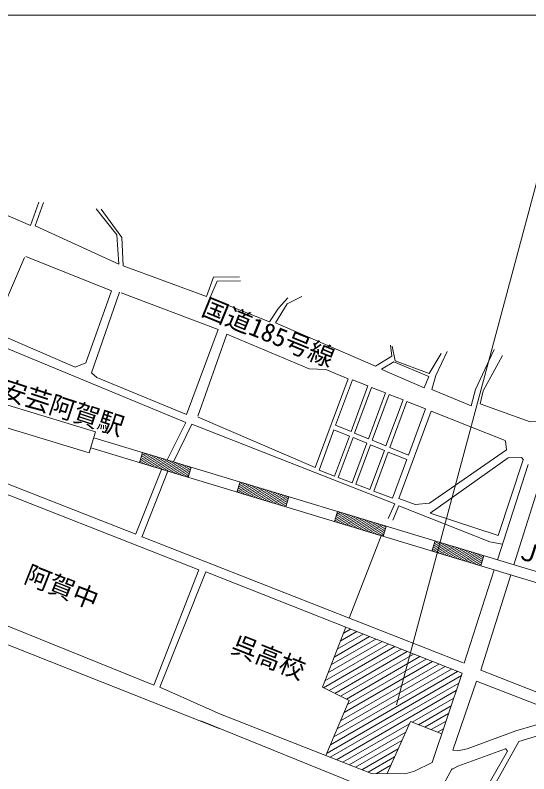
# Model space of a CAD drawing. Units: millimetres on the paper, enlarged 400 times, with parts at other scales. Extents: x -117226 to 115574, y -80033 to 82367.
# Drawn here: x -90064 to -73928, y -39014 to -15186 of the extents above; entities that cross this region are included whole.
import ezdxf
from ezdxf.enums import TextEntityAlignment as Align

# ---------------------------------------------------------------- set-up
doc = ezdxf.new("R2010")
doc.units = ezdxf.units.MM
doc.header["$LTSCALE"] = 400
for name, color, linetype, lineweight in [('8-1_太線', 4, 'Continuous', 5), ('8-5_家具', 7, 'Continuous', 9), ('8-9_文字', 2, 'Continuous', 18)]:
    doc.layers.add(name, color=color, linetype=linetype, lineweight=lineweight)
doc.layers.add('8-E_ハッチ', color=7, linetype='Continuous')
doc.styles.add('ＭＳ ゴシック', font='')
doc.styles.get('ＭＳ ゴシック').set_extended_font_data('MS Gothic')

msp = doc.modelspace()

# ---------------------------------------------------------------- linework, layer by layer
at = {"layer": '8-1_太線'}
for p, q in [((-86152.7, -29216.5), (-85765.9, -29009.3)), ((-86132.2, -29148.9), (-85833.6, -28988.9)), ((-86117.8, -29254.6), (-85698.2, -29029.8)), ((-86111.7, -29081.2), (-85901.3, -28968.4)), ((-86091.3, -29013.5), (-85968.9, -28948)), ((-86070.8, -28945.8), (-86036.6, -28927.5)), ((-86050.1, -29275.1), (-85630.5, -29050.3)), ((-85982.4, -29295.5), (-85562.8, -29070.7)), ((-85914.8, -29316), (-85495.2, -29091.2)), ((-85847.1, -29336.4), (-85427.5, -29111.7)), ((-85779.4, -29356.9), (-85359.8, -29132.1)), ((-85711.7, -29377.4), (-85292.1, -29152.6)), ((-85644, -29397.8), (-85224.4, -29173)), ((-85576.3, -29418.3), (-85156.7, -29193.5)), ((-85508.6, -29438.8), (-85089, -29214)), ((-85441, -29459.2), (-85021.4, -29234.4)), ((-85373.3, -29479.7), (-84953.7, -29254.9)), ((-85305.6, -29500.1), (-84886, -29275.4)), ((-85237.9, -29520.6), (-84818.3, -29295.8)), ((-85170.2, -29541.1), (-84750.6, -29316.3)), ((-85102.5, -29561.5), (-84682.9, -29336.7)), ((-85034.8, -29582), (-84615.2, -29357.2)), ((-84967.2, -29602.5), (-84547.6, -29377.7)), ((-84899.5, -29622.9), (-84546.9, -29434)), ((-84831.8, -29643.4), (-84567.3, -29501.7)), ((-84764.1, -29663.8), (-84587.8, -29569.4)), ((-84696.4, -29684.3), (-84608.3, -29637.1)), ((-83089.6, -30142.6), (-82702.8, -29935.4)), ((-83069.1, -30074.9), (-82770.5, -29914.9)), ((-83054.7, -30180.6), (-82635.1, -29955.8)), ((-83048.6, -30007.2), (-82838.2, -29894.4)), ((-83028.2, -29939.5), (-82905.9, -29874)), ((-83007.7, -29871.8), (-82973.6, -29853.5)), ((-82987, -30201.1), (-82567.4, -29976.3)), ((-82919.4, -30221.5), (-82499.8, -29996.8)), ((-82851.7, -30242), (-82432.1, -30017.2)), ((-82784, -30262.5), (-82364.4, -30037.7)), ((-82716.3, -30282.9), (-82296.7, -30058.1)), ((-82648.6, -30303.4), (-82229, -30078.6)), ((-82580.9, -30323.9), (-82161.3, -30099.1)), ((-82513.2, -30344.3), (-82093.6, -30119.5)), ((-82445.6, -30364.8), (-82026, -30140)), ((-82377.9, -30385.2), (-81958.3, -30160.5)), ((-82310.2, -30405.7), (-81890.6, -30180.9)), ((-82242.5, -30426.2), (-81822.9, -30201.4)), ((-82174.8, -30446.6), (-81755.2, -30221.8)), ((-82107.1, -30467.1), (-81687.5, -30242.3)), ((-82039.5, -30487.6), (-81619.8, -30262.8)), ((-81971.8, -30508), (-81552.2, -30283.2)), ((-81904.1, -30528.5), (-81484.5, -30303.7)), ((-81836.4, -30548.9), (-81483.8, -30360.1)), ((-81768.7, -30569.4), (-81504.3, -30427.7)), ((-81701, -30589.9), (-81524.7, -30495.4)), ((-81633.3, -30610.3), (-81545.2, -30563.1)), ((-80026.5, -31068.6), (-79639.7, -30861.4)), ((-80006, -31000.9), (-79707.4, -30840.9)), ((-79991.6, -31106.7), (-79572, -30881.9)), ((-79985.6, -30933.2), (-79775.1, -30820.5)), ((-79965.1, -30865.5), (-79842.8, -30800)), ((-79944.6, -30797.9), (-79910.5, -30779.5)), ((-79924, -31127.1), (-79504.4, -30902.3)), ((-79856.3, -31147.6), (-79436.7, -30922.8)), ((-79788.6, -31168), (-79369, -30943.2)), ((-79720.9, -31188.5), (-79301.3, -30963.7)), ((-79653.2, -31209), (-79233.6, -30984.2)), ((-79585.5, -31229.4), (-79165.9, -31004.6)), ((-79517.9, -31249.9), (-79098.2, -31025.1)), ((-79450.2, -31270.4), (-79030.6, -31045.6)), ((-79382.5, -31290.8), (-78962.9, -31066)), ((-79314.8, -31311.3), (-78895.2, -31086.5)), ((-79247.1, -31331.7), (-78827.5, -31106.9)), ((-79179.4, -31352.2), (-78759.8, -31127.4)), ((-79111.7, -31372.7), (-78692.1, -31147.9)), ((-79044.1, -31393.1), (-78624.5, -31168.3)), ((-78976.4, -31413.6), (-78556.8, -31188.8)), ((-78908.7, -31434.1), (-78489.1, -31209.3)), ((-78841, -31454.5), (-78421.4, -31229.7)), ((-78773.3, -31475), (-78420.7, -31286.1)), ((-78705.6, -31495.4), (-78441.2, -31353.8)), ((-78637.9, -31515.9), (-78461.6, -31421.5)), ((-78570.3, -31536.4), (-78482.1, -31489.1)), ((-76963.4, -31994.6), (-76576.6, -31787.4)), ((-76942.9, -31926.9), (-76644.3, -31767)), ((-76928.6, -32032.7), (-76509, -31807.9)), ((-76922.5, -31859.3), (-76712, -31746.5)), ((-76902, -31791.6), (-76779.7, -31726)), ((-76881.6, -31723.9), (-76847.4, -31705.6)), ((-76860.9, -32053.1), (-76441.3, -31828.4)), ((-76793.2, -32073.6), (-76373.6, -31848.8)), ((-76725.5, -32094.1), (-76305.9, -31869.3)), ((-76657.8, -32114.5), (-76238.2, -31889.7)), ((-76590.1, -32135), (-76170.5, -31910.2)), ((-76522.5, -32155.5), (-76102.9, -31930.7)), ((-76454.8, -32175.9), (-76035.2, -31951.1)), ((-76387.1, -32196.4), (-75967.5, -31971.6)), ((-76319.4, -32216.8), (-75899.8, -31992.1)), ((-76251.7, -32237.3), (-75832.1, -32012.5)), ((-76184, -32257.8), (-75764.4, -32033)), ((-76116.3, -32278.2), (-75696.7, -32053.4)), ((-76048.7, -32298.7), (-75629.1, -32073.9)), ((-75981, -32319.2), (-75561.4, -32094.4)), ((-75913.3, -32339.6), (-75493.7, -32114.8)), ((-75845.6, -32360.1), (-75426, -32135.3)), ((-75777.9, -32380.5), (-75358.3, -32155.8)), ((-75710.2, -32401), (-75357.6, -32212.1)), ((-75642.5, -32421.5), (-75378.1, -32279.8)), ((-75574.9, -32441.9), (-75398.6, -32347.5)), ((-75507.2, -32462.4), (-75419, -32415.2)), ((-79853.4, -34851.4), (-79328, -34548)), ((-79756.9, -34603.2), (-79525.7, -34469.7)), ((-80143, -35595.9), (-78734.7, -34782.9)), ((-80046.5, -35347.7), (-78932.5, -34704.6)), ((-79949.9, -35099.6), (-79130.2, -34626.3)), ((-80377.1, -36308.4), (-78141.5, -35017.7)), ((-78339.2, -34939.4), (-80336, -36092.3)), ((-80239.5, -35844.1), (-78537, -34861.1)), ((-77943.8, -35096), (-80198, -36397.5)), ((-80018.9, -36486.5), (-77746, -35174.3)), ((-79839.8, -36575.6), (-77548.3, -35252.6)), ((-79733, -37091.3), (-76955, -35487.4)), ((-79660.7, -36664.6), (-77350.5, -35330.8)), ((-79626.4, -36837.3), (-77152.8, -35409.1)), ((-80053, -37853.4), (-76361.8, -35722.3)), ((-79946.3, -37599.3), (-76559.6, -35644)), ((-79839.7, -37345.3), (-76757.3, -35565.7)), ((-80266.3, -38361.4), (-76045.6, -35924.6)), ((-80159.6, -38107.4), (-76164.1, -35800.5)), ((-80164.6, -38495.2), (-76125.8, -36163.4)), ((-79966.3, -38573.1), (-76206.1, -36402.1)), ((-77594.4, -37396.1), (-76286.3, -36640.9)), ((-77393.9, -37472.8), (-76366.6, -36879.7)), ((-77193.4, -37549.6), (-76446.8, -37118.5)), ((-76993, -37626.3), (-76527.1, -37357.3)), ((-79768, -38651.1), (-77680.1, -37445.6)), ((-76792.5, -37703), (-76607.4, -37596.1)), ((-79569.7, -38729.1), (-77796.7, -37705.4)), ((-79371.4, -38807), (-77913.3, -37965.1)), ((-79173.1, -38885), (-78029.9, -38224.9)), ((-78974.8, -38962.9), (-78146.5, -38484.7)), ((-78711.2, -39003.2), (-78263.1, -38744.4))]:
    msp.add_line(p, q, dxfattribs=at)
at = {"layer": '8-5_家具'}
for p, q in [((-89172.2, -21069.6), (-89433.9, -21806)), ((-76852.5, -26505.4), (-76494.3, -25754)), ((-79607.9, -26610.9), (-80636.2, -29394.7)), ((-79470.2, -26637.1), (-78981.8, -26830.8)), ((-76978.8, -26944.3), (-76852.5, -26505.4)), ((-79512.1, -28266.3), (-78981.8, -26830.8)), ((-78964.2, -28491.1), (-78431.5, -27049.1)), ((-76978.8, -26944.3), (-75735.9, -27460.5)), ((-78415.6, -28716.3), (-77880.5, -27267.6)), ((-78292.4, -28766.9), (-77756.7, -27316.8)), ((-77756.7, -27316.8), (-77173.9, -27547.9)), ((-92431, -27514.7), (-87738.5, -28933.3)), ((-78011.1, -30363.8), (-76994.5, -27619.1)), ((-77713.4, -29004.6), (-77173.9, -27547.9)), ((-76994.5, -27619.1), (-74667.6, -28542.1)), ((-80636.2, -29394.7), (-84313.3, -27815.8)), ((-84701.4, -27980.6), (-85293.4, -29152.2)), ((-84513.3, -28035.9), (-85087.9, -29214.3)), ((-84513.3, -28035.9), (-78133.3, -30538.4)), ((-87738.5, -28933.3), (-87537.4, -28267.8)), ((-80049.8, -28206.2), (-79563.6, -28405.8)), ((-79400.2, -28312.2), (-78964.2, -28491.1)), ((-56367, -37897.2), (-87594.4, -28456.5)), ((-80028.4, -29664.1), (-79563.6, -28405.8)), ((-79915.6, -29707.4), (-79451.7, -28451.7)), ((-79451.7, -28451.7), (-79015.8, -28630.6)), ((-78847.9, -28538.9), (-78415.6, -28716.3)), ((-56492.4, -38210.9), (-87691.8, -28778.7)), ((-79475.9, -29876.1), (-79015.8, -28630.6)), ((-79358.5, -29921.1), (-78899.5, -28678.4)), ((-78899.5, -28678.4), (-78467.2, -28855.8)), ((-78292.4, -28766.9), (-77713.4, -29004.6)), ((-86160.3, -29241.8), (-86062.9, -28919.6)), ((-78922.5, -30088.4), (-78467.2, -28855.8)), ((-78798.2, -30136.1), (-78343.9, -28906.4)), ((-78343.9, -28906.4), (-77765, -29144)), ((-86273.2, -31487.8), (-91926.5, -29267.8)), ((-78215.3, -30359.7), (-77765, -29144)), ((-74914.5, -32289.9), (-73949, -29298.7)), ((-86268.8, -31476.5), (-85466.8, -29451.4)), ((-86080.2, -31584.9), (-85265.4, -29512.3)), ((-84628.7, -29704.8), (-84531.3, -29382.6)), ((-79915.6, -29707.4), (-79475.9, -29876.1)), ((-73517.9, -29663.7), (-74395.4, -32446.9)), ((-83097.2, -30167.8), (-82999.8, -29845.6)), ((-79358.5, -29921.1), (-78922.5, -30088.4)), ((-78798.2, -30136.1), (-78215.3, -30359.7)), ((-81565.7, -30630.8), (-81468.2, -30308.6)), ((-78133.3, -30538.4), (-78346.7, -30993.9)), ((-80034.1, -31093.8), (-79936.7, -30771.6)), ((-78502.6, -31556.8), (-78405.2, -31234.6)), ((-75990.4, -35526), (-86073, -31566.5)), ((-79569.2, -34120.6), (-78564.8, -31538)), ((-76971, -32019.8), (-76873.6, -31697.6)), ((-75439.5, -32482.9), (-75342.1, -32160.7)), ((-85712.5, -36233.6), (-84295.3, -32611)), ((-75962.2, -35535.8), (-75017.9, -32610.3)), ((-85517.5, -36293.6), (-84069.8, -32670.8)), ((-76022.7, -35856.5), (-84069.8, -32670.8)), ((-74496.6, -32767.9), (-75437.7, -35753.1)), ((-93146.6, -33225.3), (-85712.5, -36233.6)), ((-76965.3, -38661.1), (-76022.7, -35856.5)), ((-75437.7, -35753.1), (-73091.4, -36677.1)), ((-76315, -38269.9), (-75572.6, -36100.1)), ((-73319, -36978), (-75572.6, -36100.1)), ((-83592.6, -37145.7), (-85517.5, -36293.6)), ((-78873.9, -39002.6), (-83667.2, -37118.1)), ((-72973.7, -37606.6), (-74238.2, -37997.7)), ((-76738.1, -42467.6), (-74238.2, -37997.7)), ((-74663.4, -38226.1), (-76155.6, -38769.8)), ((-76160.8, -38771.9), (-76351.5, -38874.9)), ((-77949, -41772.3), (-76337.2, -38846.3))]:
    msp.add_line(p, q, dxfattribs=at)
for points in [[(-92019.6, -19780.1), (-92344.5, -20598.8), (-89585.3, -21788.1), (-89315.9, -21054.2)], [(-89433.9, -21806), (-86812, -23004.7), (-86869.8, -22085.8), (-87520.5, -21271.4)], [(-87365.6, -21275.8), (-86714.9, -22165.5), (-86675.1, -23064), (-84055.6, -24017), (-83834.8, -23415.2), (-83016.6, -23406.5)], [(-89769, -22800.1), (-90776.9, -25118.1), (-88178.9, -26238), (-87842.9, -26103.6), (-87036.6, -23841.5), (-89724.2, -22766.5)], [(-82986.3, -23527.7), (-83717.9, -23545.1), (-83951.7, -24073.3), (-82072.7, -24813.6), (-81795.7, -24393.6), (-81496.9, -24064.6)], [(-86790.3, -23886.3), (-87663.7, -26417.1), (-87495.8, -26562.7), (-84685, -27727.3), (-83688.4, -25062.1), (-86734.3, -23908.7)], [(-81062.1, -24017.3), (-81523.8, -24256.1), (-81882, -24845.2), (-78745.7, -26214.3), (-78236.2, -25895.9), (-78276, -25553.6)], [(-84323.6, -27784.7), (-83420, -25208.6), (-80833.6, -26288.9), (-80303.8, -26320.1), (-79607.9, -26610.9)], [(-84701.4, -27980.6), (-90827.2, -25444), (-90941.3, -25459.3), (-91258.3, -25986.8)], [(-78220.3, -25577.5), (-78124.8, -26039.2), (-77058.1, -26437.2), (-76684, -25816.3)], [(-75735.9, -27460.5), (-75602.5, -26947.8), (-75012.6, -25683.8)], [(-75461.3, -27388.6), (-75365.9, -26986.3), (-74752.4, -25875.1)], [(-78559.3, -26309.2), (-78169.2, -26078.2), (-77073.7, -26537), (-77214.1, -26895.9), (-78550, -26312.3)], [(-79470.2, -26637.1), (-79998.3, -28066.7), (-79512.1, -28266.3)], [(-87537.4, -28267.8), (-92229.8, -26849.2), (-92431, -27514.7)], [(-79400.2, -28312.2), (-78869.4, -26875.4), (-78431.5, -27049.1)], [(-78847.9, -28538.9), (-78314.7, -27095.4), (-77880.5, -27267.6)], [(-75461.3, -27388.6), (-73885, -27958.7), (-73250.2, -27941.4), (-72878.7, -27837.7), (-72274.1, -27310.9)], [(-80049.8, -28206.2), (-80518.9, -29476), (-80028.4, -29664.1)], [(-74663.4, -28551.6), (-74629.9, -28836.8), (-77046.3, -30514.9), (-77499.3, -30556.8), (-78011.1, -30363.8)], [(-74103.2, -29150.5), (-74894.9, -31525.9), (-77023.2, -30829.1), (-74577.2, -29092.1), (-74162, -29082.2), (-74099.9, -29151.8)], [(-84295.3, -32611), (-91812.1, -29659.1), (-93146.6, -33225.3)], [(-78202.5, -31051.6), (-78012.2, -30601.8), (-75154.7, -31728.6), (-74761.9, -31798.2)], [(-94020.4, -42117.6), (-93776, -41613.3), (-96083.3, -40681.3), (-93536.9, -33904.5), (-93284.8, -33781.7), (-83653.4, -37587)], [(-80300.1, -38441.9), (-79572.4, -36708.6), (-80413.1, -36290.5), (-79681.1, -34408.2)], [(-72606, -37157.9), (-74340, -37666.3), (-75869.9, -38233.7), (-76156.5, -38293.4), (-76315, -38269.9)], [(-77637.1, -39466.1), (-78966.5, -39483), (-84230.3, -37352.4)], [(-78379.7, -39004.2), (-77648.6, -37375.4), (-76660.2, -37753.6)], [(-75587.5, -40023), (-74596.8, -38306.5), (-74663.5, -38222.3)], [(-78875.6, -39000), (-77813.8, -39009), (-77517.5, -38934.9), (-76965.3, -38661.1)]]:
    msp.add_lwpolyline(points, dxfattribs=at)
at = {"layer": '8-9_文字'}
msp.add_line((-78086, -36847.3), (-72658.6, -16592), dxfattribs=at)
at = {"layer": '8-9_文字', "color": 3, "lineweight": 13}
msp.add_lwpolyline([(-103400.4, -53857.8), (-103400.4, -15186.2), (-50890.6, -15186.2)], dxfattribs=at)

# ---------------------------------------------------------------- texts
at = {"layer": '8-E_ハッチ', "style": 'ＭＳ ゴシック'}
for s, rotation, p in [('国道185号線', 337.717, (-84319.8, -24751.1)), ('ＪＲ安芸阿賀駅', 341.867, (-92143.1, -26835.1)), ('ＪＲ呉線', 341.867, (-74439.8, -32377.4)), ('阿賀中', 338.402, (-89885.3, -33145.1)), ('呉高校', 338.402, (-83390.6, -35345.2))]:
    msp.add_text(s, height=586.5, rotation=rotation, dxfattribs=at).set_placement(p, align=Align.BOTTOM_LEFT)

doc.saveas('drawing.dxf')
